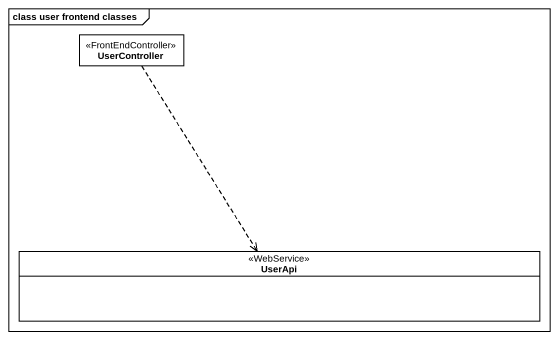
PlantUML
@startuml
mainframe class user frontend classes
hide circle
hide empty members
class UserController <<FrontEndController>>
class UserApi <<WebService>>
UserController ..> UserApi
@enduml
